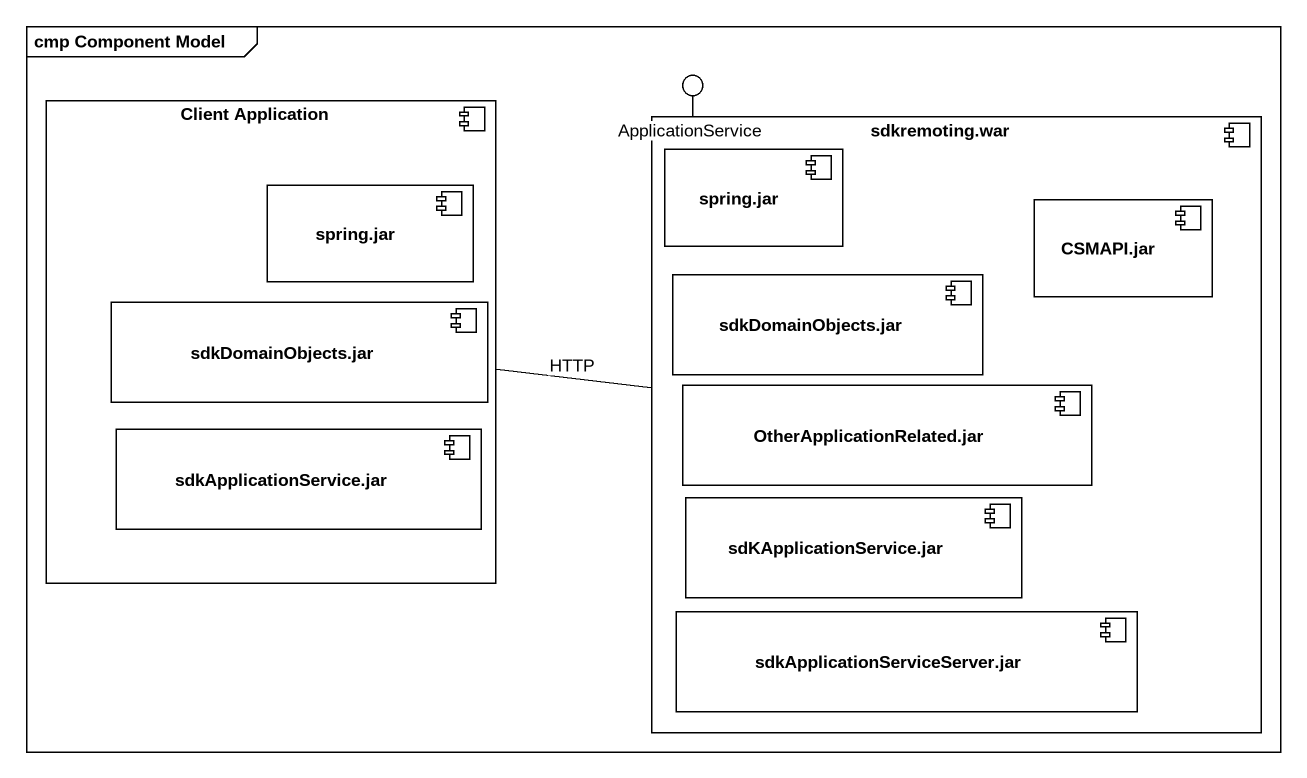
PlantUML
@startuml
mainframe cmp Component Model
() ApplicationService
component "Client Application" as Client_Application {
  component "spring.jar" as spring_jar #FFFFFF
  component "sdkDomainObjects.jar" as sdkDomainObjects_jar_2 #FFFFFF
  component "sdkApplicationService.jar" as sdkApplicationService_jar #FFFFFF
}
component "sdkremoting.war" as sdkremoting_war {
  component "spring.jar" as spring_jar_2 #FFFFFF
  component "CSMAPI.jar" as CSMAPI_jar #FFFFFF
  component "sdkDomainObjects.jar" as sdkDomainObjects_jar #FFFFFF
  component "OtherApplicationRelated.jar" as OtherApplicationRelated_jar #FFFFFF
  component "sdKApplicationService.jar" as sdKApplicationService_jar #FFFFFF
  component "sdkApplicationServiceServer.jar" as sdkApplicationServiceServer #FFFFFF
}
sdkremoting_war -up- ApplicationService
Client_Application -right- sdkremoting_war : HTTP
@enduml
